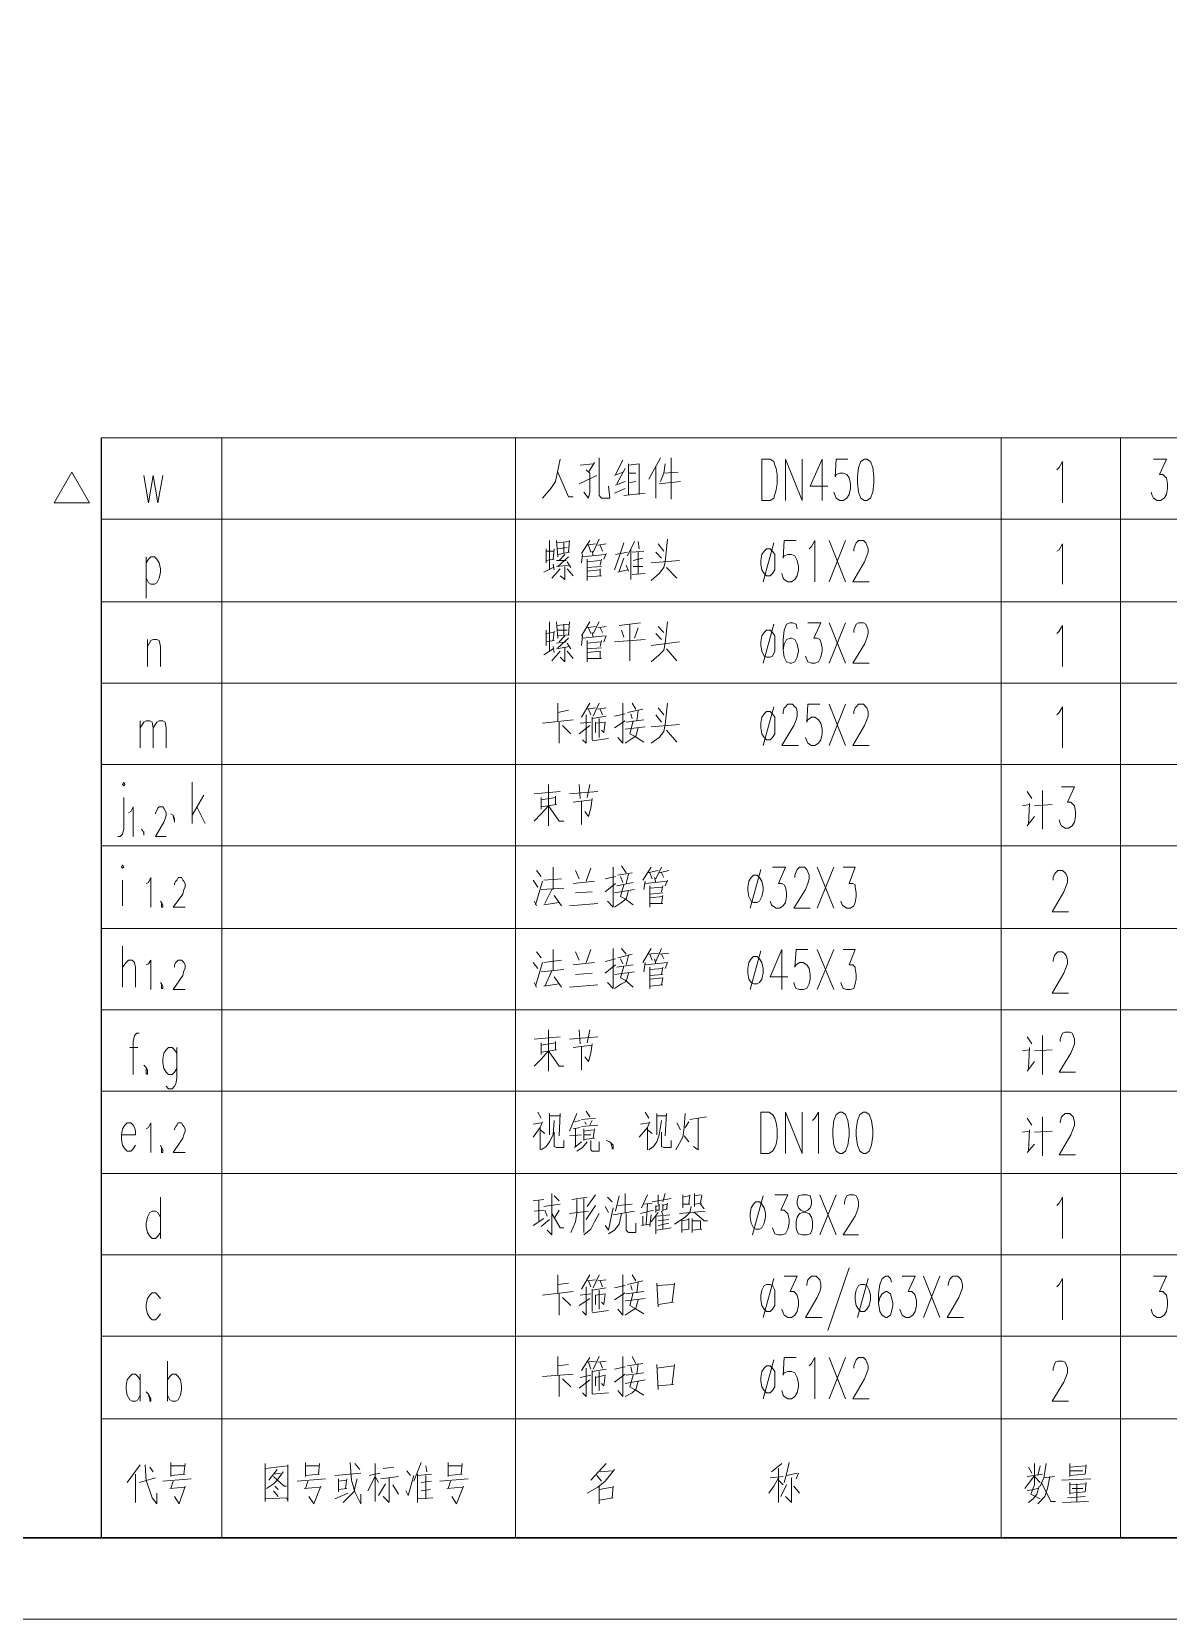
# Model space of a CAD drawing. Header units: inches. Extents: x -244 to 17, y 0 to 370.
# Drawn here: x -184.3 to -123.1, y 0.3 to 85.8 of the extents above; entities that cross this region are included whole.
import ezdxf

# ---------------------------------------------------------------- set-up
doc = ezdxf.new("R2010")
doc.units = ezdxf.units.IN
doc.header["$MEASUREMENT"] = 0
doc.layers.add('图层 1', color=7, linetype='Continuous')

# ---------------------------------------------------------------- blocks, each defined once
blk = doc.blocks.new('block 2')
at = {"layer": '图层 1', "color": 7, "lineweight": 13, "true_color": 0xffffff}
for points in [[(20.383, 264.478), (20.383, 3.175), (389.954, 3.175), (389.954, 264.478), (20.383, 264.478)], [(82.169, 202.756), (80.518, 201.803), (80.518, 203.708), (82.169, 202.756)], [(31.178, 104.331), (31.178, 201.168)], [(35.624, 104.331), (35.624, 201.168)], [(40.005, 104.331), (40.005, 201.168)], [(44.386, 104.331), (44.386, 201.168)], [(48.832, 104.331), (48.832, 201.168)], [(53.213, 104.331), (53.213, 201.168)], [(57.594, 104.331), (57.594, 201.168)], [(62.039, 104.331), (62.039, 201.168)], [(66.421, 104.331), (66.421, 201.168)], [(70.803, 104.331), (70.803, 201.168)], [(75.184, 104.331), (75.184, 201.168)], [(79.629, 104.331), (79.629, 201.168)], [(84.011, 104.331), (84.011, 201.168)], [(46.482, 200.089), (46.482, 199.327), (46.672, 199.327), (46.863, 199.39), (46.99, 199.454), (47.117, 199.581), (47.117, 199.771), (46.99, 199.898), (46.8, 200.025), (46.482, 200.089), (46.228, 200.089), (45.911, 200.025), (45.72, 199.898), (45.593, 199.771), (45.593, 199.581), (45.72, 199.454), (45.911, 199.327)], [(60.897, 200.089), (60.833, 200.025), (60.897, 199.962), (61.024, 200.025), (60.897, 200.089)], [(28.194, 199.327), (26.67, 199.327)], [(28.702, 199.073), (27.75, 199.771)], [(33.274, 199.073), (33.464, 199.2), (33.592, 199.327), (33.592, 199.517), (33.464, 199.644), (33.274, 199.771), (32.956, 199.835), (32.766, 199.835), (32.449, 199.771), (32.194, 199.644), (32.131, 199.517), (32.131, 199.327), (32.194, 199.2), (32.449, 199.073)], [(51.943, 199.136), (51.943, 199.263), (51.816, 199.39), (51.499, 199.454), (49.721, 199.454)], [(51.181, 199.644), (51.181, 199.2)], [(56.642, 200.025), (54.419, 200.025)], [(55.499, 200.025), (55.753, 199.835), (55.88, 199.708), (55.88, 199.517), (55.753, 199.39), (55.499, 199.327), (54.419, 199.327)], [(60.198, 200.025), (58.801, 200.025)], [(27.877, 198.755), (26.924, 198.438), (26.606, 198.184), (27.178, 198.184)], [(27.75, 199.136), (28.003, 198.247)], [(28.702, 198.819), (27.813, 198.755)], [(28.575, 198.565), (28.321, 198.374)], [(33.592, 199.073), (32.131, 199.073)], [(32.449, 198.628), (32.258, 198.565), (32.131, 198.565), (32.131, 198.501), (32.258, 198.501), (32.385, 198.565)], [(32.131, 198.565), (32.131, 198.565)], [(32.512, 198.628), (32.385, 198.565)], [(32.639, 198.755), (32.512, 198.628)], [(37.656, 197.993), (37.846, 198.12), (37.973, 198.247), (37.973, 198.438), (37.846, 198.565), (37.656, 198.692), (37.338, 198.755), (37.147, 198.755), (36.83, 198.692), (36.639, 198.565), (36.513, 198.438), (36.513, 198.247), (36.639, 198.12), (36.83, 197.993)], [(42.037, 197.993), (42.291, 198.12), (42.355, 198.247), (42.355, 198.438), (42.291, 198.565), (42.037, 198.692), (41.719, 198.755), (41.529, 198.755), (41.211, 198.692), (41.021, 198.565), (40.894, 198.438), (40.894, 198.247), (41.021, 198.12), (41.211, 197.993)], [(46.8, 198.755), (46.863, 198.628), (47.117, 198.501), (45.53, 198.501)], [(49.721, 198.692), (49.784, 198.755)], [(49.721, 198.692), (49.784, 198.692), (49.847, 198.692), (49.975, 198.692)], [(50.038, 198.755), (49.847, 198.755), (49.784, 198.755)], [(50.102, 198.755), (49.975, 198.692)], [(50.228, 198.882), (50.102, 198.755)], [(55.626, 198.755), (55.689, 198.628), (55.88, 198.501), (54.293, 198.501)], [(60.008, 198.755), (60.071, 198.628), (60.325, 198.501), (58.738, 198.501)], [(68.771, 199.073), (67.31, 199.073)], [(68.389, 199.073), (68.707, 198.882), (68.771, 198.755), (68.771, 198.565), (68.707, 198.438), (68.389, 198.374), (67.31, 198.374)], [(68.389, 198.374), (68.707, 198.184), (68.771, 198.057), (68.771, 197.866), (68.707, 197.739), (68.389, 197.676), (67.31, 197.676)], [(73.152, 198.692), (71.692, 198.692)], [(72.771, 198.692), (73.089, 198.501), (73.152, 198.374), (73.152, 198.184), (73.089, 198.057), (72.771, 197.993), (71.692, 197.993)], [(77.597, 198.755), (75.375, 198.755)], [(77.28, 198.755), (77.47, 198.628), (77.597, 198.501), (77.597, 198.311), (77.47, 198.184), (77.28, 198.057), (76.962, 197.993), (76.772, 197.993), (76.454, 198.057), (76.2, 198.184), (76.136, 198.311), (76.136, 198.501), (76.2, 198.628), (76.454, 198.755)], [(81.979, 198.882), (80.518, 198.628), (81.979, 198.374), (80.518, 198.12), (81.979, 197.866)], [(27.813, 197.866), (27.94, 196.342)], [(34.29, 197.612), (32.131, 197.612)], [(33.274, 197.612), (33.464, 197.485), (33.592, 197.358), (33.592, 197.168), (33.464, 197.041), (33.274, 196.914), (32.956, 196.85), (32.766, 196.85), (32.449, 196.914), (32.194, 197.041), (32.131, 197.168), (32.131, 197.358), (32.194, 197.485), (32.449, 197.612)], [(43.117, 197.993), (40.894, 197.993)], [(45.911, 197.993), (45.783, 197.93), (45.593, 197.93), (45.53, 197.93), (45.53, 197.866), (45.593, 197.866), (45.657, 197.866)], [(45.53, 197.93), (45.53, 197.93)], [(45.783, 197.93), (45.657, 197.866)], [(51.181, 197.104), (49.53, 197.104), (49.213, 197.168), (49.086, 197.231), (48.958, 197.358), (48.958, 197.549), (49.086, 197.676)], [(50.864, 197.104), (51.054, 197.231), (51.181, 197.358), (51.181, 197.549), (51.054, 197.676), (50.864, 197.803), (50.546, 197.866), (50.356, 197.866), (50.038, 197.803), (49.847, 197.676), (49.721, 197.549), (49.721, 197.358), (49.847, 197.231), (50.038, 197.104)], [(54.547, 197.93), (54.419, 197.93), (54.356, 197.93), (54.356, 197.866), (54.419, 197.866), (54.483, 197.866)], [(54.356, 197.93), (54.356, 197.93)], [(54.61, 197.93), (54.483, 197.866)], [(54.674, 197.993), (54.61, 197.93)], [(58.928, 197.93), (58.801, 197.93), (58.738, 197.93), (58.738, 197.866), (58.801, 197.866), (58.864, 197.866)], [(58.738, 197.93), (58.738, 197.93)], [(58.992, 197.93), (58.864, 197.866)], [(59.055, 197.993), (58.992, 197.93)], [(27.559, 196.66), (26.606, 196.977), (26.988, 197.231)], [(27.495, 196.66), (27.432, 197.485)], [(27.813, 197.295), (27.432, 197.422)], [(28.829, 197.422), (28.067, 197.422)], [(28.194, 196.66), (28.131, 197.422)], [(28.766, 196.66), (28.194, 196.723)], [(28.639, 197.422), (28.639, 196.66)], [(46.736, 197.231), (46.8, 197.231), (46.927, 197.168), (46.99, 197.104), (47.117, 197.041), (47.117, 196.85), (46.99, 196.787), (46.927, 196.723), (46.8, 196.66), (46.672, 196.66), (46.482, 196.723), (46.292, 196.787), (45.53, 197.295), (45.53, 196.66)], [(55.499, 197.231), (55.626, 197.231), (55.753, 197.168), (55.817, 197.104), (55.88, 197.041), (55.88, 196.85), (55.817, 196.787), (55.753, 196.723), (55.626, 196.66), (55.436, 196.66), (55.308, 196.723), (55.055, 196.787), (54.293, 197.295), (54.293, 196.66)], [(59.944, 197.231), (60.008, 197.231), (60.135, 197.168), (60.198, 197.104), (60.325, 197.041), (60.325, 196.85), (60.198, 196.787), (60.135, 196.723), (60.008, 196.66), (59.817, 196.66), (59.69, 196.723), (59.436, 196.787), (58.738, 197.295), (58.738, 196.66)], [(84.011, 194.691), (24.765, 194.691)], [(28.766, 192.342), (26.733, 192.342)], [(28.702, 192.342), (26.797, 192.342)], [(26.861, 192.342), (26.924, 191.199)], [(27.305, 191.897), (26.988, 191.643)], [(27.559, 191.834), (27.369, 191.643)], [(27.432, 192.278), (27.686, 191.897), (27.877, 191.707), (28.321, 191.389)], [(28.067, 191.897), (27.559, 191.326), (27.559, 191.199)], [(28.448, 191.707), (27.877, 192.151)], [(28.194, 191.897), (28.258, 191.516)], [(28.639, 191.135), (28.511, 192.342)], [(28.702, 191.135), (26.797, 191.135), (26.733, 191.135)], [(26.797, 191.135), (26.924, 191.199)], [(27.559, 189.357), (26.606, 189.738), (26.988, 189.992)], [(27.495, 189.421), (27.432, 190.246)], [(27.813, 190.056), (27.432, 190.183)], [(27.813, 190.627), (27.94, 189.103)], [(28.829, 190.183), (28.067, 190.183)], [(28.194, 189.421), (28.131, 190.183)], [(28.639, 190.183), (28.639, 189.421)], [(28.766, 189.421), (28.194, 189.484)], [(27.94, 187.389), (27.242, 187.579), (26.67, 188.151)], [(26.861, 188.595), (27.178, 187.897)], [(27.94, 188.405), (27.242, 188.405)], [(27.432, 187.96), (27.369, 188.405)], [(27.813, 188.405), (27.877, 187.96)], [(28.131, 188.595), (28.258, 187.198)], [(28.829, 187.77), (27.877, 187.706), (27.242, 187.516), (26.606, 187.198), (27.114, 187.198)], [(27.94, 187.96), (27.432, 188.024)], [(28.766, 187.516), (28.448, 187.262)], [(28.766, 186.436), (26.733, 186.436)], [(27.75, 186.246), (28.067, 186.436), (27.305, 186.817)], [(28.258, 186.182), (28.131, 186.754)], [(26.67, 185.674), (26.988, 185.992)], [(26.733, 185.674), (28.003, 185.674)], [(27.686, 185.865), (27.051, 186.246)], [(27.94, 186.119), (28.067, 185.166)], [(28.511, 185.992), (28.575, 185.42)], [(27.305, 184.785), (27.051, 184.658), (28.131, 184.341)], [(27.622, 185.484), (27.114, 185.166)], [(28.131, 184.531), (28.385, 184.722)], [(28.194, 184.15), (26.67, 184.15)], [(26.861, 184.15), (26.924, 183.325)], [(27.305, 183.96), (27.369, 183.452)], [(27.75, 183.96), (27.813, 183.388)], [(28.829, 183.96), (27.813, 184.341)], [(28.131, 184.15), (28.194, 183.388)], [(28.131, 183.706), (26.861, 183.706)], [(28.639, 183.706), (28.321, 183.642)], [(27.559, 181.674), (26.606, 182.055), (26.988, 182.309)], [(27.495, 181.737), (27.432, 182.563)], [(27.813, 182.372), (27.432, 182.499)], [(27.813, 182.944), (27.94, 181.42)], [(28.829, 182.499), (28.067, 182.499)], [(28.194, 181.737), (28.131, 182.499)], [(28.639, 182.499), (28.639, 181.737)], [(28.766, 181.737), (28.194, 181.801)], [(84.011, 178.88), (24.765, 178.88)], [(41.974, 177.356), (41.592, 177.927)], [(42.355, 177.864), (42.418, 177.356)], [(42.989, 177.356), (42.926, 177.927)], [(46.863, 177.546), (46.355, 177.927)], [(47.053, 177.927), (47.117, 177.483)], [(50.165, 176.276), (50.165, 176.53), (50.991, 177.102), (50.546, 177.483), (50.165, 177.864)], [(51.753, 176.467), (51.625, 177.864)], [(54.674, 177.864), (54.419, 177.737)], [(55.753, 177.927), (55.436, 177.673)], [(59.055, 177.864), (58.801, 177.737)], [(60.198, 177.927), (59.817, 177.673)], [(63.373, 176.276), (63.373, 176.53), (64.199, 177.102), (63.754, 177.483), (63.373, 177.864)], [(64.961, 176.467), (64.833, 177.864)], [(33.464, 177.419), (33.592, 175.768)], [(37.846, 177.419), (38.036, 175.768)], [(41.339, 177.165), (41.085, 176.911), (43.307, 176.911)], [(41.91, 177.038), (41.529, 177.483)], [(42.926, 177.61), (41.847, 177.61)], [(42.418, 177.292), (42.1, 177.165)], [(42.736, 176.467), (42.608, 177.356)], [(45.657, 177.546), (46.863, 177.546), (47.181, 177.419)], [(47.244, 176.784), (46.482, 176.848), (46.101, 177.038), (45.847, 177.229), (45.657, 177.483)], [(47.625, 177.038), (46.482, 177.038)], [(46.736, 177.546), (46.546, 177.292)], [(47.689, 177.673), (47.371, 177.483)], [(47.498, 176.467), (47.498, 177.038)], [(52.133, 177.102), (49.911, 177.102)], [(51.435, 177.483), (50.8, 177.483)], [(50.927, 177.483), (51.054, 176.657)], [(51.435, 176.721), (51.308, 177.483)], [(54.483, 177.8), (55.753, 177.419)], [(54.483, 177.356), (54.61, 176.53)], [(54.483, 177.292), (55.308, 176.911)], [(55.245, 177.483), (55.372, 176.276)], [(55.753, 177.356), (55.88, 176.403)], [(56.325, 177.737), (56.007, 177.483)], [(58.864, 177.8), (60.135, 177.419)], [(58.864, 177.356), (58.992, 176.53)], [(58.928, 177.292), (59.69, 176.911)], [(59.69, 177.483), (59.753, 176.276)], [(60.198, 177.356), (60.261, 176.403)], [(60.706, 177.737), (60.389, 177.483)], [(65.342, 177.102), (63.119, 177.102)], [(64.643, 177.483), (64.008, 177.483)], [(64.135, 177.483), (64.262, 176.657)], [(64.643, 176.721), (64.516, 177.483)], [(68.644, 177.419), (68.834, 175.768)], [(72.327, 177.356), (72.644, 176.848)], [(74.105, 177.038), (72.517, 177.038)], [(73.66, 177.229), (72.835, 177.229)], [(73.089, 176.784), (73.025, 177.229)], [(73.469, 177.229), (73.533, 176.848)], [(76.772, 177.356), (77.025, 176.848)], [(78.486, 177.038), (76.899, 177.038)], [(78.042, 177.229), (77.28, 177.229)], [(77.47, 176.784), (77.407, 177.229)], [(77.915, 177.229), (77.915, 176.848)], [(82.868, 176.467), (81.661, 176.721), (81.28, 176.975), (80.772, 177.419)], [(33.528, 176.53), (32.385, 176.53)], [(33.338, 176.34), (32.893, 175.895)], [(34.544, 176.594), (33.528, 176.594)], [(34.036, 176.594), (34.1, 176.022)], [(37.91, 176.53), (36.767, 176.53)], [(37.719, 176.34), (37.275, 175.895)], [(38.925, 176.594), (37.973, 176.594)], [(38.417, 176.594), (38.481, 176.022)], [(42.228, 176.911), (41.466, 176.467), (41.466, 176.276)], [(41.974, 176.784), (42.418, 176.53)], [(43.18, 176.784), (42.926, 176.53)], [(46.164, 176.276), (45.783, 176.276), (45.783, 176.657), (45.847, 176.784), (46.609, 176.784)], [(46.419, 176.53), (47.625, 176.467)], [(51.054, 176.721), (51.499, 176.721)], [(54.991, 176.784), (54.419, 176.403)], [(55.308, 176.848), (56.452, 176.848)], [(59.372, 176.784), (58.801, 176.403)], [(59.69, 176.848), (60.897, 176.848)], [(64.262, 176.721), (64.707, 176.721)], [(68.707, 176.53), (67.564, 176.53)], [(68.517, 176.34), (68.072, 175.895)], [(69.723, 176.594), (68.771, 176.594)], [(69.215, 176.594), (69.342, 176.022)], [(72.708, 176.213), (71.946, 176.213), (72.2, 176.467)], [(72.517, 176.467), (72.009, 176.911)], [(72.771, 176.848), (72.454, 176.784)], [(72.644, 176.657), (72.771, 175.959)], [(73.216, 176.022), (72.708, 176.594)], [(72.961, 176.657), (73.025, 176.149)], [(73.343, 176.213), (73.025, 176.53)], [(73.597, 176.784), (73.089, 176.848)], [(74.105, 176.657), (73.216, 176.594)], [(73.406, 175.959), (73.343, 176.594)], [(73.978, 176.276), (73.406, 176.276)], [(73.66, 176.594), (73.66, 176.086)], [(73.914, 176.657), (73.978, 175.959)], [(77.089, 176.213), (76.391, 176.213), (76.581, 176.467)], [(76.962, 176.467), (76.454, 176.911)], [(77.216, 176.848), (76.899, 176.784)], [(77.089, 176.657), (77.153, 175.959)], [(77.597, 176.022), (77.089, 176.594)], [(77.407, 176.657), (77.407, 176.149)], [(77.724, 176.213), (77.407, 176.53)], [(78.042, 176.784), (77.47, 176.848)], [(78.486, 176.657), (77.597, 176.594)], [(77.851, 175.959), (77.724, 176.594)], [(78.359, 176.276), (77.788, 176.276)], [(78.042, 176.594), (78.105, 176.086)], [(78.359, 176.657), (78.422, 175.959)], [(82.169, 176.594), (80.836, 176.022), (80.836, 175.768)], [(32.83, 175.451), (33.274, 174.879)], [(33.401, 175.387), (33.528, 174.816)], [(34.481, 174.879), (33.782, 175.324)], [(37.275, 175.451), (37.656, 174.879)], [(37.846, 175.387), (37.91, 174.816)], [(38.925, 174.879), (38.164, 175.324)], [(41.783, 175.641), (41.211, 175.895)], [(41.783, 175.641), (42.228, 175.578)], [(42.989, 175.578), (42.164, 175.578)], [(42.228, 175.959), (42.355, 174.943)], [(42.989, 175.832), (43.117, 175.006)], [(46.101, 175.006), (45.783, 175.26), (45.593, 175.578)], [(45.783, 175.705), (46.101, 175.324)], [(46.8, 175.641), (45.847, 175.641)], [(46.482, 175.324), (46.419, 175.959)], [(47.625, 175.578), (46.672, 175.959)], [(46.8, 175.768), (46.863, 175.387)], [(46.927, 175.324), (46.99, 174.435)], [(47.181, 175.705), (47.244, 175.387)], [(47.308, 175.324), (47.371, 174.562)], [(51.244, 175.324), (49.975, 175.324)], [(51.181, 175.768), (51.308, 174.752)], [(52.133, 175.451), (51.372, 175.387)], [(51.625, 175.959), (51.753, 174.435)], [(54.419, 175.959), (54.547, 174.435)], [(55.118, 175.641), (55.182, 174.752)], [(55.753, 174.625), (55.626, 175.768)], [(56.325, 175.641), (55.88, 175.451)], [(58.801, 175.959), (58.928, 174.435)], [(59.5, 175.641), (59.563, 174.752)], [(60.135, 174.625), (60.008, 175.768)], [(60.706, 175.641), (60.261, 175.451)], [(64.453, 175.324), (63.183, 175.324)], [(64.389, 175.768), (64.516, 174.752)], [(65.342, 175.451), (64.58, 175.387)], [(64.833, 175.959), (64.961, 174.435)], [(68.072, 175.451), (68.517, 174.879)], [(68.644, 175.387), (68.707, 174.816)], [(69.723, 174.879), (68.961, 175.324)], [(72.517, 176.086), (72.136, 175.768)], [(72.961, 176.086), (72.644, 175.895)], [(73.343, 175.26), (72.835, 175.324)], [(74.105, 174.879), (73.343, 175.324)], [(74.105, 175.959), (73.406, 176.022)], [(76.962, 176.086), (76.581, 175.768)], [(77.343, 176.086), (77.025, 175.895)], [(77.724, 175.26), (77.28, 175.324)], [(78.486, 174.879), (77.788, 175.324)], [(78.486, 175.959), (77.851, 176.022)], [(81.534, 175.451), (81.979, 174.498)], [(82.55, 175.387), (82.614, 174.689)], [(27.495, 174.435), (27.178, 175.006)], [(28.448, 173.546), (27.813, 174.054), (27.495, 174.435)], [(28.131, 174.498), (27.813, 174.244)], [(28.766, 173.99), (27.877, 174.816)], [(33.909, 175.07), (32.385, 175.07), (32.575, 175.26)], [(33.782, 174.752), (32.512, 174.752)], [(32.512, 174.752), (32.575, 173.863)], [(32.956, 174.562), (33.464, 174.562)], [(33.401, 174.562), (33.528, 174.054), (32.956, 174.117), (33.083, 174.244)], [(33.719, 174.752), (33.846, 173.99)], [(33.846, 174.816), (34.227, 174.943)], [(34.544, 174.371), (33.846, 174.689)], [(34.227, 175.07), (34.29, 174.562)], [(34.227, 174.435), (34.29, 173.99)], [(38.291, 175.07), (36.767, 175.07), (36.957, 175.26)], [(36.894, 174.752), (37.021, 173.863)], [(38.164, 174.752), (36.957, 174.752)], [(37.338, 174.562), (37.846, 174.562), (37.91, 174.054), (37.338, 174.117), (37.465, 174.244)], [(38.1, 174.752), (38.227, 173.99)], [(38.925, 174.371), (38.227, 174.689)], [(38.291, 174.816), (38.608, 174.943)], [(38.608, 175.07), (38.672, 174.562)], [(38.608, 174.435), (38.672, 173.99)], [(42.228, 174.371), (41.783, 174.625), (41.402, 174.816), (41.085, 175.197)], [(43.053, 175.197), (41.211, 175.197)], [(42.672, 174.562), (41.91, 175.07)], [(43.244, 174.562), (42.608, 175.006)], [(46.164, 174.816), (45.657, 174.816), (45.593, 174.752), (45.593, 174.371), (46.101, 174.371)], [(46.164, 175.197), (46.8, 175.197)], [(46.292, 174.625), (46.228, 175.197)], [(46.8, 174.625), (46.292, 174.689)], [(46.482, 175.197), (46.482, 174.816)], [(46.672, 175.197), (46.736, 174.689)], [(47.244, 174.752), (46.99, 174.879)], [(47.053, 175.07), (47.181, 175.133)], [(47.752, 175.07), (47.435, 174.879)], [(51.372, 174.752), (50.864, 174.816), (50.419, 174.943), (50.673, 175.133)], [(52.133, 174.879), (51.435, 175.006)], [(56.452, 174.816), (55.753, 175.07)], [(60.833, 174.816), (60.135, 175.07)], [(64.58, 174.752), (64.072, 174.816), (63.627, 174.943), (63.881, 175.133)], [(65.342, 174.879), (64.643, 175.006)], [(69.088, 175.07), (67.564, 175.07), (67.755, 175.26)], [(67.691, 174.752), (67.818, 173.863)], [(68.961, 174.752), (67.755, 174.752)], [(68.136, 174.562), (68.707, 174.562)], [(68.644, 174.562), (68.707, 174.054), (68.136, 174.117), (68.263, 174.244)], [(68.897, 174.752), (69.025, 173.99)], [(69.723, 174.371), (69.025, 174.689)], [(69.088, 174.816), (69.406, 174.943)], [(69.406, 175.07), (69.469, 174.562)], [(69.406, 174.435), (69.469, 173.99)], [(73.089, 175.006), (71.946, 175.006)], [(72.136, 174.244), (72.136, 175.006)], [(72.517, 174.308), (72.454, 175.006)], [(72.644, 175.006), (72.708, 174.244)], [(72.961, 175.006), (73.025, 174.308)], [(73.216, 175.26), (73.343, 174.054)], [(73.533, 174.752), (73.279, 174.689)], [(73.469, 174.816), (73.787, 174.943)], [(74.105, 174.371), (73.469, 174.689)], [(73.787, 175.07), (73.85, 174.562)], [(73.787, 174.435), (73.85, 173.99)], [(77.47, 175.006), (76.327, 175.006)], [(76.581, 174.244), (76.518, 175.006)], [(76.899, 174.308), (76.835, 175.006)], [(77.025, 175.006), (77.089, 174.244)], [(77.343, 175.006), (77.407, 174.308)], [(77.597, 175.26), (77.724, 174.054)], [(77.915, 174.752), (77.661, 174.689)], [(77.851, 174.816), (78.232, 174.943)], [(78.55, 174.371), (77.851, 174.689)], [(78.232, 175.07), (78.296, 174.562)], [(78.232, 174.435), (78.296, 173.99)], [(82.296, 175.07), (82.106, 174.879), (81.09, 174.879), (80.772, 174.943), (81.09, 175.197)], [(82.677, 174.625), (82.169, 174.943)], [(27.559, 174.371), (26.606, 174.371)], [(26.797, 174.371), (26.924, 173.609)], [(26.924, 173.673), (27.559, 173.609)], [(27.369, 174.371), (27.495, 173.673)], [(28.321, 174.308), (28.385, 173.673)], [(33.719, 174.371), (32.703, 174.371)], [(34.227, 174.308), (33.909, 174.181)], [(38.1, 174.371), (37.084, 174.371)], [(38.608, 174.308), (38.291, 174.181)], [(42.228, 173.165), (41.656, 173.292), (41.339, 173.546), (41.148, 173.863)], [(42.545, 173.609), (41.339, 173.863), (41.592, 174.054)], [(42.355, 172.466), (42.164, 173.609)], [(42.608, 174.054), (42.291, 173.863)], [(43.117, 173.927), (42.863, 173.673)], [(46.038, 173.736), (45.783, 173.673), (45.72, 173.673), (45.72, 173.609), (45.847, 173.609), (45.911, 173.609)], [(45.72, 173.673), (45.72, 173.673)], [(46.101, 173.8), (45.911, 173.609)], [(46.164, 173.99), (46.101, 173.8)], [(56.515, 173.609), (54.356, 173.609), (54.674, 173.927)], [(55.182, 174.054), (55.626, 173.482)], [(55.944, 173.482), (55.817, 174.054)], [(60.897, 173.609), (58.738, 173.609), (59.055, 173.927)], [(59.563, 174.054), (60.008, 173.482)], [(60.389, 173.482), (60.261, 174.054)], [(68.897, 174.371), (67.882, 174.371)], [(69.406, 174.308), (69.088, 174.181)], [(72.517, 174.308), (72.136, 174.308)], [(73.089, 174.244), (72.771, 174.308)], [(73.343, 173.99), (73.025, 174.117)], [(73.787, 174.308), (73.533, 174.181)], [(76.962, 174.308), (76.581, 174.308)], [(77.47, 174.244), (77.153, 174.308)], [(77.788, 173.99), (77.47, 174.117)], [(78.232, 174.308), (77.915, 174.181)], [(82.931, 174.371), (80.899, 174.371), (80.772, 174.244), (80.772, 173.8), (81.407, 173.863)], [(34.544, 173.101), (32.385, 173.101), (32.703, 173.355)], [(33.211, 172.276), (32.766, 172.403), (32.575, 172.593), (32.385, 172.974)], [(32.766, 172.466), (32.893, 172.72)], [(33.528, 172.53), (32.893, 172.72)], [(33.083, 172.974), (33.274, 171.895)], [(33.147, 173.546), (33.592, 172.974)], [(33.655, 171.958), (33.528, 172.911)], [(33.972, 172.974), (33.846, 173.546)], [(34.036, 172.847), (34.163, 172.022)], [(38.925, 173.101), (36.767, 173.101), (37.084, 173.355)], [(37.592, 172.276), (37.147, 172.403), (37.021, 172.593), (36.767, 172.974)], [(37.147, 172.466), (37.275, 172.72)], [(37.973, 172.53), (37.275, 172.72)], [(37.528, 172.974), (37.656, 171.895)], [(37.592, 173.546), (37.973, 172.974)], [(38.036, 171.958), (37.91, 172.911)], [(38.354, 172.974), (38.227, 173.546)], [(38.417, 172.847), (38.608, 172.022)], [(41.719, 172.403), (41.211, 172.403), (41.211, 172.784), (41.339, 172.911), (42.228, 172.911)], [(43.307, 172.974), (42.291, 172.974)], [(42.355, 173.482), (43.18, 173.292)], [(42.672, 173.355), (42.736, 172.593)], [(55.182, 172.784), (54.737, 172.911), (54.61, 173.165), (54.356, 173.546)], [(54.8, 172.974), (54.419, 172.53)], [(54.8, 172.974), (54.928, 173.228)], [(55.563, 173.038), (54.928, 173.228)], [(55.118, 173.546), (55.245, 172.466)], [(55.626, 172.53), (55.499, 173.419)], [(56.134, 172.784), (55.626, 172.911)], [(55.689, 173.101), (55.944, 173.228)], [(56.007, 173.355), (56.197, 172.593)], [(56.515, 173.165), (56.197, 172.911)], [(59.627, 172.784), (59.182, 172.911), (58.992, 173.165), (58.738, 173.546)], [(59.182, 172.974), (58.864, 172.53)], [(59.182, 172.974), (59.309, 173.228)], [(59.944, 173.038), (59.309, 173.228)], [(59.5, 173.546), (59.69, 172.466)], [(60.071, 172.53), (59.881, 173.419)], [(60.516, 172.784), (60.008, 172.911)], [(60.071, 173.101), (60.389, 173.228)], [(60.452, 173.355), (60.579, 172.593)], [(60.96, 173.165), (60.579, 172.911)], [(69.723, 173.101), (67.564, 173.101), (67.882, 173.355)], [(68.389, 172.276), (67.945, 172.403), (67.818, 172.593), (67.564, 172.974)], [(67.945, 172.466), (68.072, 172.72)], [(68.771, 172.53), (68.072, 172.72)], [(68.326, 172.974), (68.453, 171.895)], [(68.389, 173.546), (68.771, 172.974)], [(68.834, 171.958), (68.707, 172.911)], [(69.152, 172.974), (69.025, 173.546)], [(69.215, 172.847), (69.406, 172.022)], [(73.978, 172.72), (72.009, 172.72)], [(73.152, 171.895), (73.025, 173.546)], [(73.66, 173.165), (73.279, 173.038)], [(73.914, 173.292), (74.041, 172.149)], [(76.772, 173.355), (76.899, 172.847)], [(77.533, 173.038), (76.835, 173.292)], [(77.153, 172.911), (76.835, 172.784)], [(78.359, 173.038), (77.597, 173.292), (76.899, 173.546)], [(78.422, 172.466), (77.661, 172.847)], [(77.724, 173.482), (77.851, 172.847)], [(80.899, 173.038), (81.026, 171.895)], [(82.614, 172.784), (80.963, 172.784)], [(82.55, 172.784), (82.614, 172.212), (80.963, 172.212)], [(81.026, 173.546), (81.28, 172.974)], [(81.661, 172.974), (81.471, 173.482)], [(82.36, 172.974), (81.534, 173.419)], [(81.661, 172.403), (81.597, 172.784)], [(81.979, 173.546), (82.169, 173.101)], [(82.804, 173.101), (82.042, 173.482)], [(82.106, 172.784), (82.106, 172.403)], [(32.766, 172.466), (32.449, 171.958)], [(34.163, 172.276), (33.592, 172.339)], [(33.655, 172.593), (33.972, 172.657)], [(34.544, 172.593), (34.163, 172.403)], [(37.147, 172.466), (36.83, 171.958)], [(38.544, 172.276), (37.973, 172.339)], [(38.1, 172.593), (38.354, 172.657)], [(38.925, 172.593), (38.608, 172.403)], [(41.592, 172.085), (41.656, 171.641)], [(42.1, 172.022), (41.592, 172.022)], [(42.228, 172.149), (42.418, 171.45)], [(43.244, 171.768), (42.545, 172.085)], [(42.736, 171.958), (42.799, 171.514)], [(46.863, 171.768), (46.355, 172.212)], [(47.053, 172.149), (47.117, 171.704)], [(47.689, 171.895), (47.371, 171.704)], [(55.753, 171.895), (55.245, 171.958)], [(55.626, 171.895), (55.753, 170.688)], [(56.515, 171.577), (55.753, 172.022)], [(60.135, 171.895), (59.69, 171.958)], [(60.008, 171.895), (60.135, 170.688)], [(60.897, 171.577), (60.198, 172.022)], [(67.945, 172.466), (67.628, 171.958)], [(69.342, 172.276), (68.771, 172.339)], [(68.897, 172.593), (69.152, 172.657)], [(69.723, 172.593), (69.406, 172.403)], [(73.216, 172.466), (73.787, 172.276)], [(78.042, 172.657), (76.391, 172.657)], [(76.644, 172.593), (76.708, 171.895)], [(77.851, 172.276), (76.708, 172.276)], [(77.089, 172.53), (77.089, 172.022)], [(77.407, 172.53), (77.533, 172.022)], [(77.851, 172.593), (77.915, 171.958)], [(78.422, 172.276), (78.042, 172.212)], [(34.1, 171.26), (32.766, 171.196)], [(32.956, 171.196), (33.02, 170.371)], [(33.909, 171.26), (34.036, 170.371)], [(33.909, 171.26), (34.036, 170.371)], [(38.481, 171.26), (37.211, 171.196)], [(37.338, 171.196), (37.465, 170.371)], [(38.354, 171.26), (38.417, 170.371)], [(38.354, 171.26), (38.417, 170.371)], [(42.1, 171.323), (41.148, 171.323)], [(41.339, 171.26), (41.466, 170.498)], [(42.164, 171.577), (41.529, 171.641)], [(41.592, 171.196), (41.719, 170.625)], [(42.736, 171.768), (41.656, 171.831)], [(42.291, 171.196), (41.783, 171.577)], [(41.91, 170.625), (41.847, 171.196)], [(42.1, 171.26), (42.164, 170.561)], [(42.355, 171.006), (42.164, 170.942)], [(42.672, 171.323), (42.291, 171.323)], [(42.736, 171.133), (42.418, 171.133), (42.418, 171.323)], [(42.672, 171.133), (42.608, 171.323)], [(43.244, 171.196), (42.736, 171.196)], [(42.863, 171.514), (43.053, 170.498)], [(45.657, 171.768), (46.863, 171.768), (47.181, 171.641)], [(47.244, 171.006), (46.482, 171.133), (46.101, 171.26), (45.847, 171.45), (45.657, 171.704)], [(46.164, 170.498), (45.783, 170.498), (45.783, 170.879), (45.847, 171.006), (46.609, 171.006)], [(47.625, 171.26), (46.482, 171.26)], [(46.736, 171.768), (46.546, 171.514)], [(47.498, 170.752), (47.498, 171.26)], [(55.499, 171.641), (54.356, 171.641)], [(54.547, 170.942), (54.483, 171.641)], [(54.928, 170.942), (54.547, 171.006)], [(54.928, 170.942), (54.864, 171.641)], [(55.055, 171.641), (55.118, 170.942)], [(55.499, 170.942), (55.118, 171.006)], [(55.372, 171.641), (55.436, 170.942)], [(55.944, 171.387), (55.689, 171.323)], [(56.515, 171.006), (55.817, 171.323)], [(55.88, 171.514), (56.197, 171.641)], [(56.197, 171.006), (55.944, 170.879)], [(56.197, 171.768), (56.261, 171.196)], [(56.197, 171.133), (56.261, 170.625)], [(59.881, 171.641), (58.738, 171.641)], [(58.928, 170.942), (58.928, 171.641)], [(59.372, 170.942), (58.928, 171.006)], [(59.309, 170.942), (59.246, 171.641)], [(59.436, 171.641), (59.5, 170.942)], [(59.881, 170.942), (59.563, 171.006)], [(59.753, 171.641), (59.817, 170.942)], [(60.325, 171.387), (60.071, 171.323)], [(60.261, 171.514), (60.579, 171.641)], [(60.897, 171.006), (60.261, 171.323)], [(60.579, 171.006), (60.325, 170.879)], [(60.579, 171.768), (60.706, 171.196)], [(60.579, 171.133), (60.706, 170.625)], [(69.723, 170.688), (68.58, 170.815), (68.199, 170.879), (67.882, 171.133), (67.564, 171.577)], [(68.453, 171.577), (68.58, 170.053)], [(68.707, 171.006), (69.088, 171.323)], [(69.469, 171.196), (69.088, 170.879)], [(74.105, 170.688), (72.961, 170.815), (72.581, 170.879), (72.327, 171.133), (71.946, 171.577)], [(72.835, 171.577), (73.025, 170.053)], [(73.152, 171.006), (73.469, 171.323)], [(73.85, 171.196), (73.533, 170.879)], [(78.55, 170.688), (77.343, 170.815), (77.025, 170.879), (76.708, 171.133), (76.327, 171.577)], [(77.28, 171.577), (77.407, 170.053)], [(77.533, 171.006), (77.851, 171.323)], [(78.296, 171.196), (77.915, 170.879)], [(82.486, 171.323), (80.772, 171.323)], [(81.534, 171.133), (81.661, 169.99)], [(82.614, 170.815), (82.106, 170.879), (81.661, 171.069)], [(82.931, 171.069), (81.788, 171.704)], [(33.02, 170.434), (34.1, 170.307)], [(37.465, 170.434), (38.481, 170.307)], [(42.1, 170.942), (41.402, 170.942)], [(42.608, 169.418), (42.291, 169.482), (42.037, 169.736), (41.656, 170.307)], [(42.736, 170.942), (42.355, 170.942)], [(42.418, 170.942), (42.482, 170.688)], [(42.482, 170.752), (42.799, 170.688)], [(42.672, 170.942), (42.736, 170.752)], [(43.307, 170.815), (42.863, 170.942)], [(47.625, 169.736), (46.863, 169.799), (46.355, 169.863), (45.657, 170.244)], [(46.419, 170.815), (47.625, 170.752)], [(47.117, 170.18), (46.736, 169.99)], [(55.753, 170.688), (55.436, 170.815)], [(60.198, 170.688), (59.881, 170.815)], [(68.263, 170.752), (67.628, 170.18)], [(72.644, 170.752), (72.009, 170.18)], [(77.025, 170.752), (76.454, 170.18)], [(82.931, 170.498), (80.708, 170.498)], [(82.106, 170.879), (82.169, 170.117)], [(41.91, 169.926), (41.211, 169.926)], [(41.211, 169.355), (41.974, 169.355)], [(41.339, 169.926), (41.402, 169.545), (41.974, 169.545)], [(41.339, 169.355), (41.402, 168.847)], [(41.402, 168.91), (41.847, 168.91), (41.847, 169.355)], [(41.847, 169.926), (41.91, 169.545)], [(42.228, 170.053), (42.355, 168.656)], [(43.244, 169.863), (42.545, 169.863)], [(42.736, 169.482), (42.736, 169.863)], [(43.244, 169.482), (42.736, 169.545)], [(43.117, 169.863), (43.18, 169.545)], [(46.419, 169.799), (46.101, 169.545)], [(47.181, 169.545), (46.863, 169.736)], [(47.308, 169.482), (47.435, 168.593)], [(42.291, 169.228), (41.847, 168.72), (41.847, 168.529)], [(42.736, 168.91), (42.482, 168.72)], [(42.608, 169.228), (43.307, 169.228)], [(42.736, 169.228), (42.799, 168.847)], [(43.244, 168.847), (42.799, 168.91)], [(43.18, 169.228), (43.244, 168.91)], [(47.371, 169.037), (45.657, 169.037), (45.847, 169.291)], [(43.18, 165.545), (41.085, 166.116)], [(42.863, 165.926), (42.736, 166.053), (42.545, 166.18), (42.228, 166.243), (42.037, 166.243), (41.719, 166.18), (41.466, 166.053), (41.402, 165.926), (41.402, 165.735), (41.466, 165.608), (41.719, 165.481), (42.037, 165.418), (42.228, 165.418), (42.545, 165.481), (42.736, 165.608), (42.863, 165.735), (42.863, 165.926)], [(56.388, 165.672), (54.293, 166.243)], [(56.071, 166.053), (55.944, 166.18), (55.753, 166.307), (55.436, 166.37), (55.182, 166.37), (54.864, 166.307), (54.674, 166.18), (54.61, 166.053), (54.61, 165.862), (54.674, 165.735), (54.864, 165.608), (55.182, 165.545), (55.436, 165.545), (55.753, 165.608), (55.944, 165.735), (56.071, 165.862), (56.071, 166.053)], [(60.769, 165.672), (58.674, 166.243)], [(60.452, 166.053), (60.325, 166.18), (60.135, 166.307), (59.817, 166.37), (59.627, 166.37), (59.309, 166.307), (59.055, 166.18), (58.992, 166.053), (58.992, 165.862), (59.055, 165.735), (59.309, 165.608), (59.627, 165.545), (59.817, 165.545), (60.135, 165.608), (60.325, 165.735), (60.452, 165.862), (60.452, 166.053)], [(28.003, 164.719), (27.559, 164.973), (27.178, 165.227)], [(28.003, 165.164), (28.067, 164.465)], [(28.766, 164.529), (28.321, 165.1)], [(34.353, 164.973), (32.258, 165.545)], [(34.036, 165.354), (33.909, 165.481), (33.719, 165.608), (33.401, 165.672), (33.211, 165.672), (32.893, 165.608), (32.703, 165.481), (32.575, 165.354), (32.575, 165.164), (32.703, 165.037), (32.893, 164.91), (33.211, 164.91), (33.401, 164.91), (33.719, 164.91), (33.909, 165.037), (34.036, 165.164), (34.036, 165.354)], [(38.735, 164.973), (36.639, 165.545)], [(38.417, 165.354), (38.354, 165.481), (38.1, 165.608), (37.846, 165.672), (37.592, 165.672), (37.275, 165.608), (37.084, 165.481), (36.957, 165.354), (36.957, 165.164), (37.084, 165.037), (37.275, 164.91), (37.592, 164.91), (37.846, 164.91), (38.1, 164.91), (38.354, 165.037), (38.417, 165.164), (38.417, 165.354)], [(43.244, 164.91), (43.244, 164.211), (42.418, 164.592), (42.418, 164.402), (42.291, 164.275), (42.228, 164.211), (41.91, 164.148), (41.719, 164.148), (41.402, 164.211), (41.148, 164.338), (41.085, 164.529), (41.085, 164.719), (41.148, 164.91), (41.275, 164.973), (41.466, 165.037)], [(45.466, 165.672), (47.689, 165.672), (47.689, 165.227), (47.561, 165.037), (47.371, 164.91), (47.117, 164.846), (46.8, 164.783), (46.292, 164.783), (45.974, 164.846), (45.783, 164.91), (45.593, 165.037), (45.466, 165.227), (45.466, 165.672)], [(54.293, 164.529), (56.452, 164.529), (54.991, 165.164), (54.991, 164.211)], [(60.897, 165.037), (60.897, 164.338), (60.008, 164.719), (60.008, 164.529), (59.944, 164.402), (59.817, 164.338), (59.5, 164.275), (59.309, 164.275), (58.992, 164.338), (58.801, 164.465), (58.674, 164.656), (58.674, 164.846), (58.801, 165.037), (58.864, 165.1), (59.055, 165.164)], [(69.533, 164.973), (67.437, 165.545)], [(69.279, 165.354), (69.152, 165.481), (68.961, 165.608), (68.644, 165.672), (68.389, 165.672), (68.072, 165.608), (67.882, 165.481), (67.755, 165.354), (67.755, 165.164), (67.882, 165.037), (68.072, 164.91), (68.389, 164.91), (68.644, 164.91), (68.961, 164.91), (69.152, 165.037), (69.279, 165.164), (69.279, 165.354)], [(73.978, 164.973), (71.882, 165.545)], [(73.66, 165.354), (73.533, 165.481), (73.343, 165.608), (73.025, 165.672), (72.835, 165.672), (72.517, 165.608), (72.263, 165.481), (72.2, 165.354), (72.2, 165.164), (72.263, 165.037), (72.517, 164.91), (72.835, 164.91), (73.025, 164.91), (73.343, 164.91), (73.533, 165.037), (73.66, 165.164), (73.66, 165.354)], [(78.359, 164.973), (76.264, 165.545)], [(78.042, 165.354), (77.915, 165.481), (77.724, 165.608), (77.407, 165.672), (77.216, 165.672), (76.899, 165.608), (76.708, 165.481), (76.581, 165.354), (76.581, 165.164), (76.708, 165.037), (76.899, 164.91), (77.216, 164.91), (77.407, 164.91), (77.724, 164.91), (77.915, 165.037), (78.042, 165.164), (78.042, 165.354)], [(80.645, 165.608), (82.868, 165.608), (82.868, 165.164), (82.741, 164.973), (82.55, 164.91), (82.36, 164.846), (82.042, 164.783), (81.534, 164.783), (81.217, 164.846), (80.963, 164.91), (80.772, 164.973), (80.645, 165.164), (80.645, 165.608)], [(28.511, 164.719), (26.67, 164.719)], [(28.003, 164.021), (26.67, 164.021), (26.988, 164.338)], [(27.622, 164.275), (26.988, 164.592)], [(27.877, 164.719), (27.622, 164.465)], [(28.829, 164.148), (28.194, 164.275), (27.75, 164.402)], [(28.131, 164.275), (28.258, 163.703)], [(34.481, 163.767), (34.481, 164.402), (33.528, 164.465), (33.655, 164.402), (33.719, 164.211), (33.719, 164.021), (33.655, 163.83), (33.401, 163.703), (33.083, 163.64), (32.893, 163.64), (32.575, 163.703), (32.385, 163.83), (32.258, 164.021), (32.258, 164.211), (32.385, 164.402), (32.449, 164.465), (32.703, 164.529)], [(38.862, 164.402), (38.862, 163.703), (38.036, 164.084), (38.036, 163.894), (37.91, 163.767), (37.846, 163.703), (37.528, 163.64), (37.275, 163.64), (36.957, 163.703), (36.767, 163.83), (36.639, 164.021), (36.639, 164.211), (36.767, 164.402), (36.894, 164.465), (37.084, 164.529)], [(45.466, 164.338), (47.689, 164.338), (45.466, 163.449), (47.689, 163.449)], [(69.152, 164.465), (69.279, 164.465), (69.469, 164.402), (69.533, 164.338), (69.66, 164.211), (69.66, 163.957), (69.533, 163.83), (69.469, 163.767), (69.279, 163.703), (69.025, 163.703), (68.834, 163.767), (68.517, 163.894), (67.437, 164.529), (67.437, 163.64)], [(73.724, 163.703), (73.978, 163.767), (74.041, 163.957), (74.041, 164.084), (73.978, 164.275), (73.66, 164.402), (73.152, 164.465), (72.581, 164.465), (72.2, 164.402), (71.946, 164.275), (71.882, 164.084), (71.882, 164.021), (71.946, 163.83), (72.2, 163.703), (72.517, 163.64), (72.581, 163.64), (72.898, 163.703), (73.152, 163.83), (73.216, 164.021), (73.216, 164.084), (73.152, 164.275), (72.898, 164.402), (72.581, 164.465)], [(78.486, 163.767), (78.486, 164.402), (77.533, 164.465), (77.661, 164.402), (77.724, 164.211), (77.724, 164.021), (77.661, 163.83), (77.407, 163.703), (77.089, 163.64), (76.899, 163.64), (76.581, 163.703), (76.391, 163.83), (76.264, 164.021), (76.264, 164.211), (76.391, 164.402), (76.454, 164.465), (76.708, 164.529)], [(80.645, 164.338), (82.868, 164.338), (80.645, 163.449), (82.868, 163.449)], [(27.559, 163.894), (27.178, 163.576)], [(28.258, 163.64), (27.94, 163.767)], [(43.244, 163.449), (43.18, 163.64), (42.926, 163.703), (42.736, 163.703), (42.545, 163.64), (42.418, 163.513), (42.291, 163.259), (42.228, 163.068), (42.037, 162.941), (41.783, 162.878), (41.466, 162.878), (41.275, 162.941), (41.148, 163.005), (41.085, 163.195), (41.085, 163.449), (41.148, 163.64), (41.275, 163.703), (41.466, 163.767), (41.783, 163.767), (42.037, 163.703), (42.228, 163.576), (42.291, 163.386), (42.418, 163.132), (42.545, 163.005), (42.736, 162.941), (42.926, 162.941), (43.18, 163.005), (43.244, 163.195), (43.244, 163.449)], [(56.452, 163.132), (56.452, 163.767), (55.499, 163.83), (55.626, 163.767), (55.753, 163.576), (55.753, 163.386), (55.626, 163.195), (55.436, 163.068), (55.118, 163.005), (54.864, 163.005), (54.61, 163.068), (54.356, 163.195), (54.293, 163.386), (54.293, 163.576), (54.356, 163.767), (54.483, 163.83), (54.674, 163.894)], [(60.325, 163.83), (60.452, 163.83), (60.643, 163.767), (60.769, 163.703), (60.897, 163.576), (60.897, 163.322), (60.769, 163.195), (60.643, 163.132), (60.452, 163.068), (60.261, 163.068), (60.008, 163.132), (59.69, 163.259), (58.674, 163.894), (58.674, 163.005)], [(34.036, 163.068), (34.163, 162.941), (34.481, 162.751), (32.258, 162.751)], [(38.354, 163.195), (38.417, 163.195), (38.672, 163.132), (38.735, 163.068), (38.862, 162.941), (38.862, 162.687), (38.735, 162.56), (38.672, 162.497), (38.417, 162.433), (38.227, 162.433), (38.036, 162.497), (37.719, 162.624), (36.639, 163.259), (36.639, 162.37)], [(43.244, 162.497), (41.085, 161.608)], [(43.244, 161.608), (41.085, 162.497)], [(47.244, 162.878), (47.371, 162.751), (47.689, 162.56), (45.466, 162.56)], [(56.452, 162.624), (54.293, 161.735)], [(56.452, 161.735), (54.293, 162.624)], [(60.897, 162.624), (58.674, 161.735)], [(60.897, 161.735), (58.674, 162.624)], [(69.66, 162.497), (69.66, 163.132), (68.707, 163.195), (68.834, 163.132), (68.961, 162.941), (68.961, 162.751), (68.834, 162.56), (68.644, 162.433), (68.326, 162.37), (68.072, 162.37), (67.755, 162.433), (67.564, 162.56), (67.437, 162.751), (67.437, 162.941), (67.564, 163.132), (67.691, 163.195), (67.882, 163.259)], [(74.041, 163.132), (74.041, 162.433), (73.216, 162.814), (73.216, 162.624), (73.152, 162.497), (73.025, 162.433), (72.708, 162.37), (72.517, 162.37), (72.2, 162.433), (71.946, 162.56), (71.882, 162.751), (71.882, 162.941), (71.946, 163.132), (72.072, 163.195), (72.263, 163.259)], [(78.042, 163.068), (78.169, 162.941), (78.486, 162.751), (76.264, 162.751)], [(80.645, 162.37), (82.868, 162.37), (81.407, 163.005), (81.407, 162.052)], [(34.481, 161.989), (32.258, 161.1)], [(34.481, 161.1), (32.258, 161.989)], [(39.306, 160.909), (35.941, 162.052)], [(47.689, 161.417), (47.561, 161.608), (47.244, 161.735), (46.736, 161.798), (46.419, 161.798), (45.911, 161.735), (45.593, 161.608), (45.466, 161.417), (45.466, 161.29), (45.593, 161.1), (45.911, 160.973), (46.419, 160.909), (46.736, 160.909), (47.244, 160.973), (47.561, 161.1), (47.689, 161.29), (47.689, 161.417)], [(69.66, 161.989), (67.437, 161.1)], [(69.66, 161.1), (67.437, 161.989)], [(74.041, 161.989), (71.882, 161.1)], [(74.041, 161.1), (71.882, 161.989)], [(78.486, 161.989), (76.264, 161.1)], [(78.486, 161.1), (76.264, 161.989)], [(82.868, 160.973), (82.868, 161.608), (81.915, 161.671), (82.042, 161.608), (82.106, 161.417), (82.106, 161.227), (82.042, 161.036), (81.852, 160.909), (81.534, 160.846), (81.28, 160.846), (80.963, 160.909), (80.772, 161.036), (80.645, 161.227), (80.645, 161.417), (80.772, 161.608), (80.899, 161.671), (81.09, 161.735)], [(42.736, 161.163), (42.863, 161.163), (43.053, 161.1), (43.18, 161.036), (43.244, 160.909), (43.244, 160.655), (43.18, 160.528), (43.053, 160.465), (42.863, 160.401), (42.608, 160.401), (42.418, 160.465), (42.1, 160.592), (41.085, 161.227), (41.085, 160.401)], [(56.452, 161.227), (56.452, 160.592), (55.626, 160.909), (55.626, 160.719), (55.499, 160.592), (55.436, 160.592), (55.118, 160.528), (54.864, 160.528), (54.61, 160.592), (54.356, 160.655), (54.293, 160.846), (54.293, 161.036), (54.356, 161.227), (54.483, 161.29), (54.674, 161.354)], [(60.897, 161.227), (60.897, 160.592), (60.008, 160.909), (60.008, 160.719), (59.944, 160.592), (59.817, 160.592), (59.5, 160.528), (59.309, 160.528), (58.992, 160.592), (58.801, 160.655), (58.674, 160.846), (58.674, 161.036), (58.801, 161.227), (58.864, 161.29), (59.055, 161.354)], [(33.909, 160.655), (34.036, 160.655), (34.227, 160.592), (34.353, 160.528), (34.481, 160.401), (34.481, 160.147), (34.353, 160.02), (34.227, 159.957), (34.036, 159.893), (33.846, 159.893), (33.655, 159.957), (33.338, 160.084), (32.258, 160.719), (32.258, 159.83)], [(38.735, 159.893), (36.639, 160.465)], [(38.417, 160.274), (38.354, 160.401), (38.1, 160.528), (37.846, 160.592), (37.592, 160.592), (37.275, 160.528), (37.084, 160.401), (36.957, 160.274), (36.957, 160.084), (37.084, 159.957), (37.275, 159.83), (37.592, 159.766), (37.846, 159.766), (38.1, 159.83), (38.354, 159.957), (38.417, 160.084), (38.417, 160.274)], [(47.689, 160.147), (47.561, 160.338), (47.244, 160.465), (46.736, 160.528), (46.419, 160.528), (45.911, 160.465), (45.593, 160.338), (45.466, 160.147), (45.466, 160.02), (45.593, 159.83), (45.911, 159.703), (46.419, 159.639), (46.736, 159.639), (47.244, 159.703), (47.561, 159.83), (47.689, 160.02), (47.689, 160.147)], [(69.152, 160.655), (69.279, 160.655), (69.469, 160.592), (69.533, 160.528), (69.66, 160.401), (69.66, 160.147), (69.533, 160.02), (69.469, 159.957), (69.279, 159.893), (69.025, 159.893), (68.834, 159.957), (68.517, 160.084), (67.437, 160.719), (67.437, 159.83)], [(73.533, 160.655), (73.66, 160.655), (73.85, 160.592), (73.978, 160.528), (74.041, 160.401), (74.041, 160.147), (73.978, 160.02), (73.85, 159.957), (73.66, 159.893), (73.469, 159.893), (73.216, 159.957), (72.898, 160.084), (71.882, 160.719), (71.882, 159.83)], [(77.915, 160.655), (78.042, 160.655), (78.232, 160.592), (78.359, 160.528), (78.486, 160.401), (78.486, 160.147), (78.359, 160.02), (78.232, 159.957), (78.042, 159.893), (77.851, 159.893), (77.661, 159.957), (77.343, 160.084), (76.264, 160.719), (76.264, 159.83)], [(82.868, 160.084), (82.741, 160.274), (82.423, 160.401), (81.915, 160.465), (81.597, 160.465), (81.09, 160.401), (80.772, 160.274), (80.645, 160.084), (80.645, 159.957), (80.772, 159.766), (81.09, 159.639), (81.597, 159.576), (81.915, 159.576), (82.423, 159.639), (82.741, 159.766), (82.868, 159.957), (82.868, 160.084)], [(38.544, 158.623), (38.735, 158.687), (38.862, 158.814), (38.862, 158.941), (38.735, 159.131), (38.417, 159.258), (37.91, 159.322), (37.402, 159.322), (36.957, 159.258), (36.767, 159.131), (36.639, 158.941), (36.639, 158.877), (36.767, 158.687), (36.957, 158.623), (37.275, 158.56), (37.402, 158.56), (37.719, 158.623), (37.91, 158.687), (38.036, 158.877), (38.036, 158.941), (37.91, 159.131), (37.719, 159.258), (37.402, 159.322)], [(38.862, 158.052), (38.862, 157.353), (38.036, 157.734), (38.036, 157.544), (37.91, 157.417), (37.846, 157.353), (37.528, 157.29), (37.275, 157.29), (36.957, 157.353), (36.767, 157.48), (36.639, 157.671), (36.639, 157.861), (36.767, 158.052), (36.894, 158.115), (37.084, 158.179)], [(38.862, 156.909), (36.639, 156.02)], [(38.862, 156.02), (36.639, 156.909)], [(38.354, 155.575), (38.417, 155.575), (38.672, 155.512), (38.735, 155.448), (38.862, 155.321), (38.862, 155.067), (38.735, 154.94), (38.672, 154.877), (38.417, 154.813), (38.227, 154.813), (38.036, 154.877), (37.719, 155.004), (36.639, 155.639), (36.639, 154.75)], [(84.011, 152.718), (24.765, 152.718)], [(28.131, 150.94), (27.432, 151.448)], [(28.067, 150.114), (27.432, 150.241), (26.988, 150.368), (26.606, 150.749)], [(27.559, 150.686), (27.114, 150.813), (26.861, 151.003), (26.67, 151.257)], [(27.75, 150.559), (26.733, 150.051), (26.733, 149.797)], [(27.622, 150.94), (27.114, 151.13), (26.861, 150.622)], [(27.305, 151.321), (27.432, 150.749)], [(28.766, 150.305), (28.321, 150.368), (28.003, 150.432), (27.559, 150.622)], [(28.766, 150.94), (27.622, 150.94)], [(28.067, 150.94), (27.75, 150.622)], [(28.067, 151.321), (28.194, 150.495)], [(28.639, 150.622), (28.131, 150.749)], [(28.575, 151.257), (28.258, 151.067)], [(28.003, 150.432), (28.067, 149.86)], [(33.782, 149.924), (33.909, 149.924), (34.1, 149.86), (34.227, 149.797), (34.29, 149.67), (34.29, 149.416), (34.227, 149.289), (34.1, 149.225), (33.909, 149.162), (33.655, 149.162), (33.464, 149.225), (33.147, 149.352), (32.131, 149.987), (32.131, 149.098)], [(38.291, 149.733), (38.417, 149.606), (38.735, 149.416), (36.513, 149.416)], [(42.672, 149.733), (42.799, 149.606), (43.117, 149.416), (40.894, 149.416)], [(55.817, 149.924), (55.88, 149.924), (56.134, 149.86), (56.197, 149.797), (56.325, 149.67), (56.325, 149.416), (56.197, 149.289), (56.134, 149.225), (55.88, 149.162), (55.689, 149.162), (55.499, 149.225), (55.182, 149.352), (54.102, 149.987), (54.102, 149.098)], [(60.198, 149.924), (60.325, 149.924), (60.516, 149.86), (60.579, 149.797), (60.706, 149.67), (60.706, 149.416), (60.579, 149.289), (60.516, 149.225), (60.325, 149.162), (60.071, 149.162), (59.881, 149.225), (59.563, 149.352), (58.483, 149.987), (58.483, 149.098)], [(69.088, 149.733), (69.215, 149.606), (69.533, 149.416), (67.31, 149.416)], [(73.469, 149.733), (73.597, 149.606), (73.914, 149.416), (71.692, 149.416)], [(77.915, 149.733), (77.978, 149.606), (78.296, 149.416), (76.136, 149.416)], [(82.296, 149.733), (82.423, 149.606), (82.741, 149.416), (80.518, 149.416)], [(26.67, 149.416), (26.733, 148.019)], [(26.924, 149.162), (26.988, 148.209)], [(27.75, 149.035), (27.114, 149.035)], [(27.75, 148.146), (27.242, 148.209), (27.178, 149.035)], [(27.432, 148.908), (27.432, 148.336)], [(27.622, 149.035), (27.686, 148.209)], [(27.877, 149.479), (27.94, 147.892)], [(28.766, 149.035), (28.067, 149.035)], [(28.702, 148.146), (28.194, 148.209), (28.131, 149.035)], [(28.385, 149.035), (28.385, 148.336)], [(28.575, 149.035), (28.639, 148.209)], [(27.686, 148.654), (26.733, 148.654)], [(84.011, 146.304), (24.765, 146.304)], [(38.862, 144.526), (38.862, 143.828), (38.036, 144.209), (38.036, 144.018), (37.91, 143.891), (37.846, 143.828), (37.528, 143.764), (37.275, 143.764), (36.957, 143.828), (36.767, 143.954), (36.639, 144.145), (36.639, 144.335), (36.767, 144.526), (36.894, 144.59), (37.084, 144.653)], [(82.868, 144.526), (82.868, 143.828), (82.042, 144.209), (82.042, 144.018), (81.915, 143.891), (81.852, 143.828), (81.534, 143.764), (81.28, 143.764), (80.963, 143.828), (80.772, 143.954), (80.645, 144.145), (80.645, 144.335), (80.772, 144.526), (80.899, 144.59), (81.09, 144.653)]]:
    blk.add_lwpolyline(points, dxfattribs=at)
at = {"layer": '图层 1', "color": 7, "lineweight": 30, "true_color": 0xffffff}
blk.add_lwpolyline([(24.765, 251.333), (24.765, 7.556), (385.572, 7.556), (385.572, 251.333), (24.765, 251.333)], dxfattribs=at)
at = {"layer": '图层 1', "color": 7, "lineweight": 25, "true_color": 0xffffff}
for points in [[(24.765, 104.331), (24.765, 201.168), (84.011, 201.168)], [(24.765, 104.331), (24.765, 201.168)]]:
    blk.add_lwpolyline(points, dxfattribs=at)
at = {"layer": '图层 1', "color": 7, "lineweight": 20, "true_color": 0xffffff}
for points in [[(64.643, 199.962), (62.929, 199.962), (62.675, 200.025), (62.547, 200.152), (62.547, 200.279)], [(63.818, 199.708), (63.881, 199.581), (64.135, 199.454), (62.547, 199.454)], [(65.342, 200.025), (65.278, 199.962), (65.342, 199.898), (65.469, 199.962), (65.342, 200.025)], [(62.611, 198.882), (62.611, 198.882)], [(62.865, 198.946), (62.738, 198.882)], [(62.929, 199.009), (62.865, 198.946)], [(63.754, 198.247), (63.818, 198.247), (63.944, 198.184), (64.072, 198.12), (64.135, 198.057), (64.135, 197.866), (64.072, 197.803), (63.944, 197.739), (63.818, 197.676), (63.691, 197.676), (63.5, 197.739), (63.31, 197.803), (62.547, 198.247), (62.547, 197.676)], [(63.627, 197.295), (63.373, 197.231), (63.31, 197.231), (63.436, 197.231), (63.5, 197.231)], [(63.31, 197.231), (63.31, 197.231)], [(63.691, 197.295), (63.5, 197.231)], [(63.754, 197.422), (63.691, 197.295)], [(65.469, 196.279), (63.246, 196.279)], [(64.135, 196.025), (63.246, 195.58)], [(64.77, 195.644), (63.691, 196.279)], [(46.609, 151.575), (46.672, 151.194)], [(50.991, 151.575), (51.054, 151.194)], [(64.199, 151.575), (64.262, 151.194)], [(45.339, 150.495), (47.435, 150.495)], [(45.53, 151.321), (45.974, 150.94)], [(46.736, 151.194), (45.593, 151.257)], [(46.609, 150.94), (46.672, 149.987)], [(47.371, 151.321), (46.99, 151.067)], [(49.721, 150.495), (51.816, 150.495)], [(49.911, 151.321), (50.419, 150.94)], [(51.181, 151.194), (50.038, 151.257)], [(50.991, 150.94), (51.054, 149.987)], [(51.753, 151.321), (51.372, 151.067)], [(62.929, 150.495), (65.024, 150.495)], [(63.119, 151.321), (63.627, 150.94)], [(64.325, 151.194), (63.183, 151.257)], [(64.199, 150.94), (64.262, 149.987)], [(64.961, 151.321), (64.58, 151.067)], [(47.117, 149.543), (47.181, 149.543), (47.435, 149.479), (47.498, 149.416), (47.625, 149.289), (47.625, 149.035), (47.498, 148.908), (47.435, 148.844), (47.181, 148.781), (46.99, 148.781), (46.8, 148.844), (46.482, 148.971), (45.403, 149.606), (45.403, 148.717)], [(51.499, 149.543), (51.625, 149.543), (51.816, 149.479), (51.943, 149.416), (52.007, 149.289), (52.007, 149.035), (51.943, 148.908), (51.816, 148.844), (51.625, 148.781), (51.372, 148.781), (51.181, 148.844), (50.864, 148.971), (49.847, 149.606), (49.847, 148.717)], [(65.214, 149.479), (65.214, 148.781), (64.389, 149.162), (64.389, 148.971), (64.262, 148.844), (64.199, 148.781), (63.881, 148.717), (63.627, 148.717), (63.31, 148.781), (63.119, 148.908), (62.992, 149.098), (62.992, 149.289), (63.119, 149.479), (63.246, 149.543), (63.436, 149.606)]]:
    blk.add_lwpolyline(points, dxfattribs=at)
blk.add_open_spline([(62.802, 198.882), (62.802, 198.882), (62.675, 198.882), (62.675, 198.882), (62.675, 198.882), (62.611, 198.882), (62.611, 198.882), (62.611, 198.882), (62.675, 198.882), (62.675, 198.882), (62.675, 198.882), (62.738, 198.882), (62.738, 198.882)], degree=3, knots=[0, 0, 0, 0, 1, 1, 1, 2, 2, 2, 3, 3, 3, 4, 4, 4, 4], dxfattribs=at)

msp = doc.modelspace()

# ---------------------------------------------------------------- block references
at = {"layer": '图层 1', "rotation": 90}
msp.add_blockref('block 2', (20.648, -20.119), dxfattribs=at)

doc.saveas('drawing.dxf')
